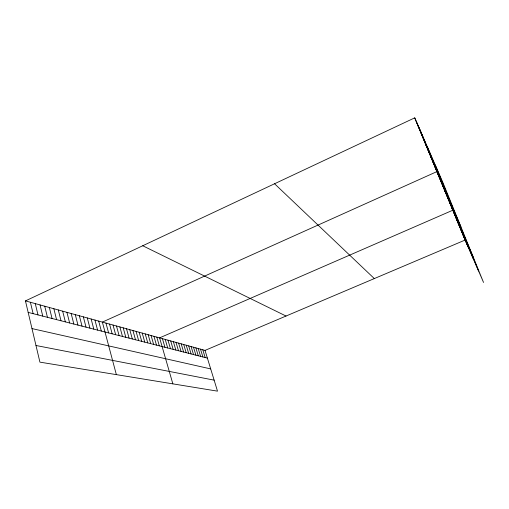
<?xml version="1.0" encoding="UTF-8"?>
<svg xmlns="http://www.w3.org/2000/svg" width="509" height="509" viewBox="0 0 509 509"><rect width="100%" height="100%" fill="white"/><g stroke="black" fill="none" stroke-linecap="round" stroke-linejoin="round"><path stroke-width="0.76" d="M25.45 300.902L205.032 350.402L217.502 391.154L39.912 362.141L25.45 300.902L414.733 117.846L442.919 182.616L483.55 282.47L465.137 240.044L414.733 117.846M452.832 210.211L159.597 337.874L172.863 383.862M205.032 350.402L465.137 240.044M35.98 345.496L214.136 380.147M31.991 328.585L210.701 368.91M28.167 312.399L207.392 358.107M142.724 245.752L286.026 316.038M274.561 183.755L374.319 278.576M416.19 121.384L421.414 133.39M417.615 124.839L424.143 140.02M420.377 131.545L425.467 143.226M421.719 134.79L428.024 149.449M424.315 141.082L429.265 152.465M425.575 144.136L431.67 158.312M428.018 150.066L433.986 163.93M430.372 155.76L436.213 169.338M432.631 161.245L438.351 174.536M434.807 166.526L440.412 179.55M460.906 226.817L436.907 171.609L102.36 322.095L116.357 374.63M438.93 176.515L444.319 189.03M440.883 181.242L446.164 193.522M442.766 185.81L447.952 197.855M444.586 190.226L450.516 204.09M447.201 196.569L452.959 210.013M449.695 202.607L454.518 213.805M451.286 206.469L473.714 258.292M453.608 212.094L458.978 224.641M455.867 217.566L461.084 229.756M458.017 222.789L463.744 236.221M460.74 229.394L465.64 240.821M462.681 234.089L468.038 246.655M420.008 129.967L468.617 248.055M427.445 147.063L473.497 259.297M435.24 164.961L478.575 270.998M202.792 349.778L205.152 357.534M200.514 349.155L202.887 356.955M198.211 348.519L200.591 356.37M195.876 347.876L198.268 355.778M193.509 347.221L195.908 355.174M191.11 346.559L193.515 354.569M188.68 345.891L191.098 353.946M186.218 345.21L188.642 353.322M183.717 344.523L186.148 352.686M181.185 343.823L183.628 352.043M178.621 343.117L181.064 351.388M176.019 342.398L178.474 350.726M173.378 341.673L175.84 350.058M170.7 340.935L173.168 349.378M167.983 340.184L170.464 348.684M165.228 339.427L167.716 347.984M162.428 338.657L164.929 347.278M156.804 337.104L159.317 345.846M153.966 336.322L156.486 345.121M151.097 335.533L153.623 344.389M148.176 334.725L150.715 343.651M145.218 333.91L147.763 342.894M142.215 333.083L144.766 342.131M139.167 332.243L141.725 341.361M136.075 331.391L138.639 340.572M132.932 330.526L135.502 339.77M129.744 329.647L132.321 338.962M126.506 328.757L129.089 338.135M123.216 327.847L125.812 337.302M119.876 326.924L122.478 336.449M116.485 325.989L119.093 335.584M113.036 325.041L115.651 334.706M109.537 324.074L112.158 333.815M105.974 323.094L108.602 332.911M98.682 321.084L101.323 331.054M94.948 320.053L97.594 330.106M91.149 319.009L93.802 329.138M87.281 317.94L89.94 328.152M83.355 316.859L86.021 327.153M79.359 315.758L82.025 326.135M75.294 314.638L77.966 325.098M71.158 313.499L73.837 324.042M66.946 312.335L69.631 322.973M62.664 311.158L65.356 321.879M58.306 309.956L60.997 320.772M53.865 308.734L56.563 319.639M49.341 307.487L52.045 318.488M44.741 306.214L47.445 317.317M40.052 304.923L42.762 316.121M35.274 303.606L37.99 314.899M30.413 302.27L33.123 313.659"/></g></svg>
